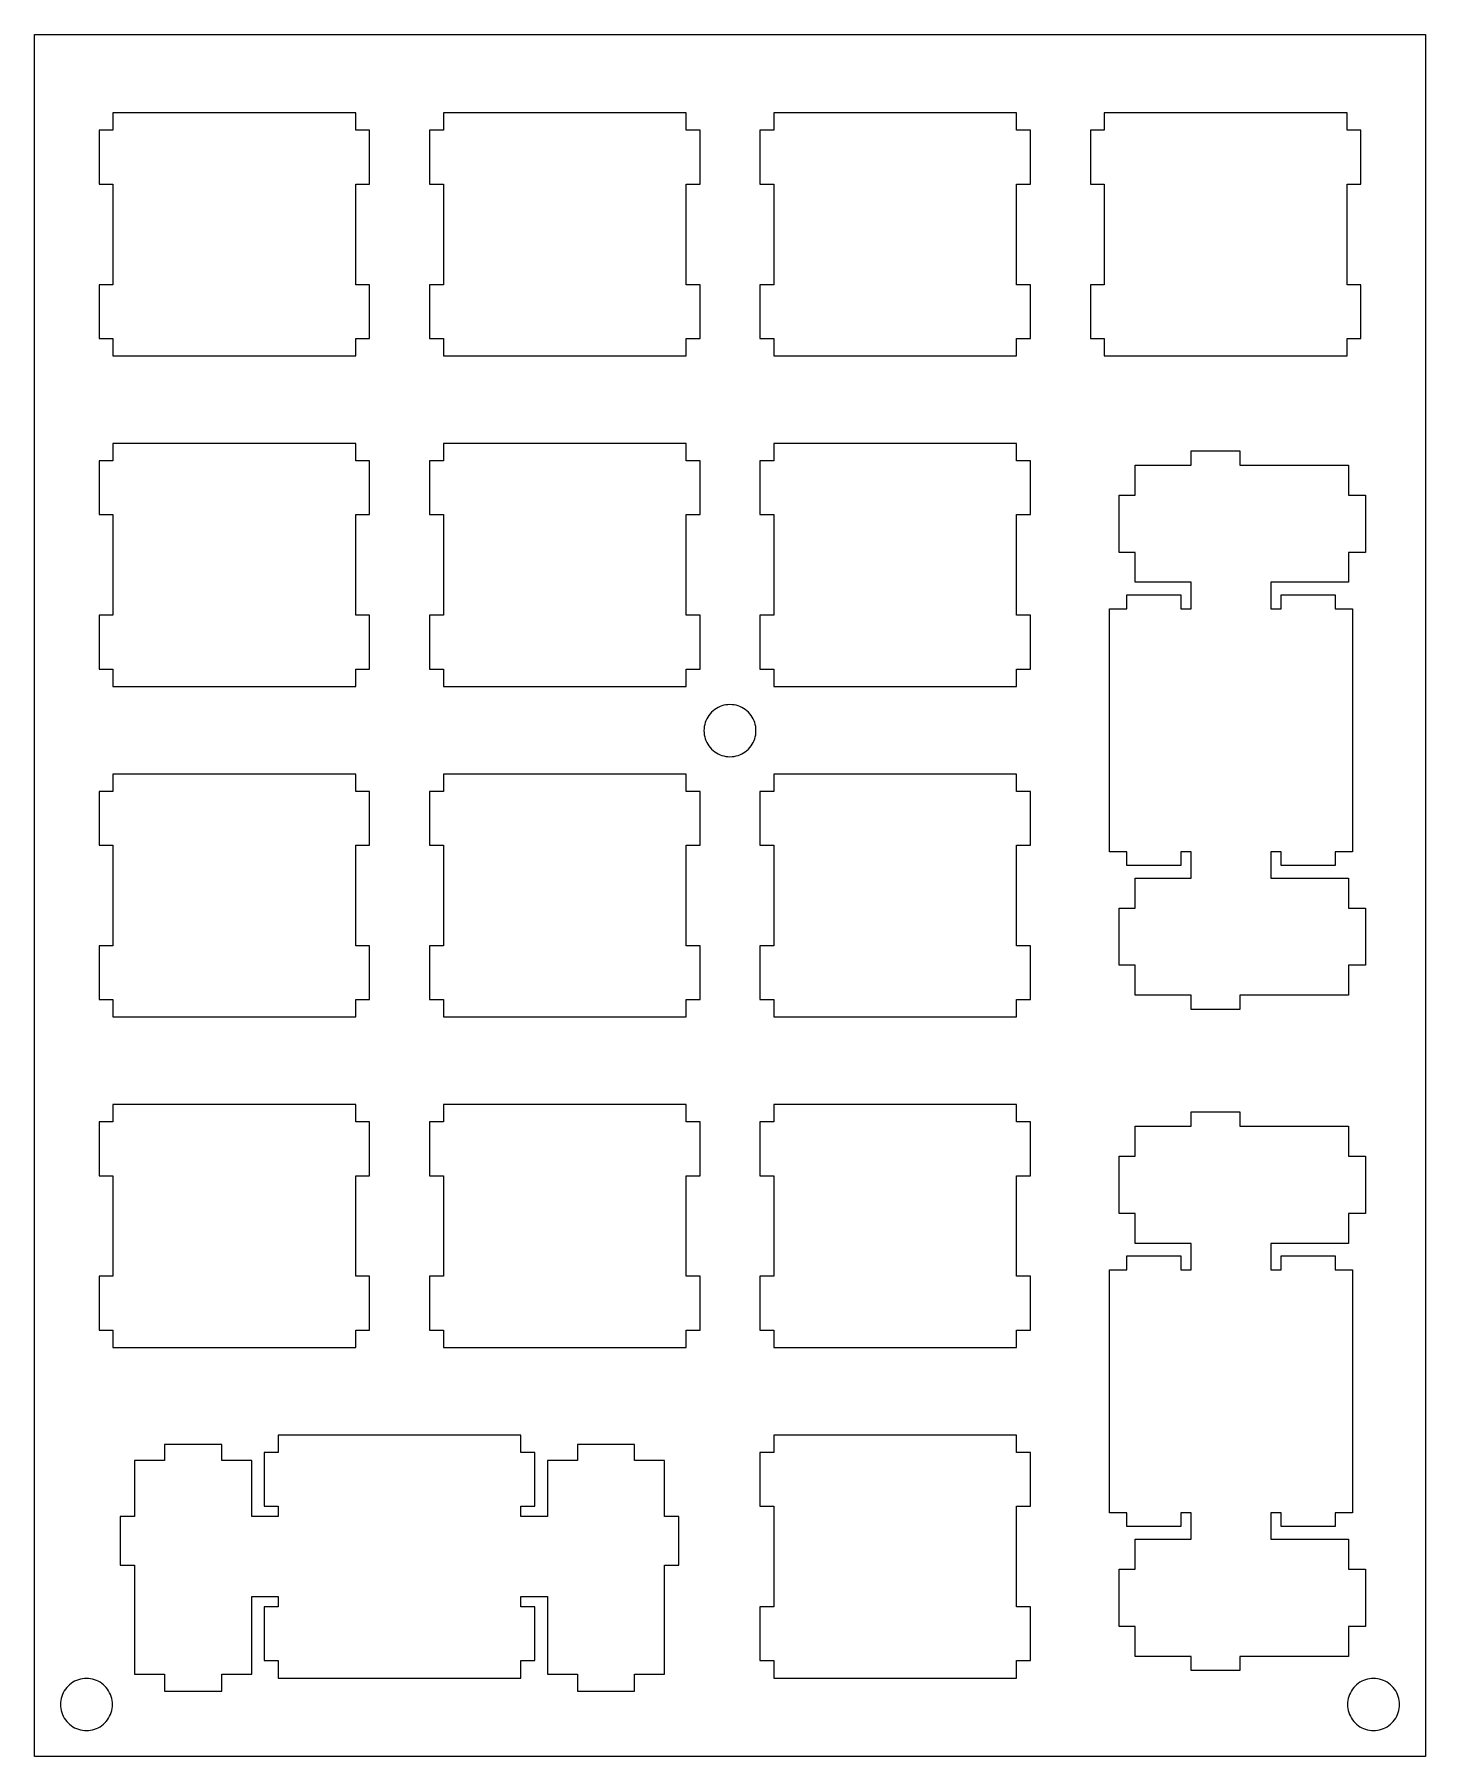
# Model space of a CAD drawing. Extents: x 0.1 to 80.3, y 197.6 to 296.9.
import ezdxf

# ---------------------------------------------------------------- set-up
doc = ezdxf.new("R2010")
doc.units = 0
doc.layers.add('Layer_1', color=7, linetype='CONTINUOUS')

msp = doc.modelspace()

# ---------------------------------------------------------------- linework, layer by layer
at = {"layer": 'Layer_1', "color": 7}
for points in [[(0.132292, 296.867708), (80.332692, 296.867708), (80.332692, 197.616944), (0.132292, 197.616944)], [(4.655006, 292.345186), (4.655006, 291.344796), (3.855753, 291.344796), (3.855753, 288.244145), (4.655006, 288.244145), (4.655006, 282.444212), (3.855753, 282.444212), (3.855753, 279.34356), (4.655006, 279.34356), (4.655006, 278.343171), (18.657312, 278.343171), (18.657312, 279.34356), (19.456513, 279.34356), (19.456513, 282.444212), (18.657312, 282.444212), (18.657312, 288.244145), (19.456513, 288.244145), (19.456513, 291.344796), (18.657312, 291.344796), (18.657312, 292.345186)], [(23.706409, 292.345186), (23.706409, 291.344796), (22.907103, 291.344796), (22.907103, 288.244145), (23.706409, 288.244145), (23.706409, 282.444212), (22.907103, 282.444212), (22.907103, 279.34356), (23.706409, 279.34356), (23.706409, 278.343171), (37.707259, 278.343171), (37.707259, 279.34356), (38.506565, 279.34356), (38.506565, 282.444212), (37.707259, 282.444212), (37.707259, 288.244145), (38.506565, 288.244145), (38.506565, 291.344796), (37.707259, 291.344796), (37.707259, 292.345186)], [(42.756567, 292.345186), (42.756567, 291.344796), (41.956997, 291.344796), (41.956997, 288.244145), (42.756567, 288.244145), (42.756567, 282.444212), (41.956997, 282.444212), (41.956997, 279.34356), (42.756567, 279.34356), (42.756567, 278.343171), (56.757259, 278.343171), (56.757259, 279.34356), (57.556565, 279.34356), (57.556565, 282.444212), (56.757259, 282.444212), (56.757259, 288.244145), (57.556565, 288.244145), (57.556565, 291.344796), (56.757259, 291.344796), (56.757259, 292.345186)], [(61.806567, 292.345186), (61.806567, 291.344796), (61.006996, 291.344796), (61.006996, 288.244145), (61.806567, 288.244145), (61.806567, 282.444212), (61.006996, 282.444212), (61.006996, 279.34356), (61.806567, 279.34356), (61.806567, 278.343171), (75.807259, 278.343171), (75.807259, 279.34356), (76.606565, 279.34356), (76.606565, 282.444212), (75.807259, 282.444212), (75.807259, 288.244145), (76.606565, 288.244145), (76.606565, 291.344796), (75.807259, 291.344796), (75.807259, 292.345186)], [(4.655006, 273.293863), (4.655006, 272.293208), (3.855753, 272.293208), (3.855753, 269.194144), (4.655006, 269.194144), (4.655006, 263.394213), (3.855753, 263.394213), (3.855753, 260.293561), (4.655006, 260.293561), (4.655006, 259.293171), (18.657312, 259.293171), (18.657312, 260.293561), (19.456513, 260.293561), (19.456513, 263.394213), (18.657312, 263.394213), (18.657312, 269.194144), (19.456513, 269.194144), (19.456513, 272.293208), (18.657312, 272.293208), (18.657312, 273.293863)], [(23.706409, 273.293863), (23.706409, 272.293208), (22.907103, 272.293208), (22.907103, 269.194144), (23.706409, 269.194144), (23.706409, 263.394213), (22.907103, 263.394213), (22.907103, 260.293561), (23.706409, 260.293561), (23.706409, 259.293171), (37.707259, 259.293171), (37.707259, 260.293561), (38.506565, 260.293561), (38.506565, 263.394213), (37.707259, 263.394213), (37.707259, 269.194144), (38.506565, 269.194144), (38.506565, 272.293208), (37.707259, 272.293208), (37.707259, 273.293863)], [(42.756567, 273.293863), (42.756567, 272.293208), (41.956997, 272.293208), (41.956997, 269.194144), (42.756567, 269.194144), (42.756567, 263.394213), (41.956997, 263.394213), (41.956997, 260.293561), (42.756567, 260.293561), (42.756567, 259.293171), (56.757259, 259.293171), (56.757259, 260.293561), (57.556565, 260.293561), (57.556565, 263.394213), (56.757259, 263.394213), (56.757259, 269.194144), (57.556565, 269.194144), (57.556565, 272.293208), (56.757259, 272.293208), (56.757259, 273.293863)], [(69.61548, 272.867883), (69.61548, 272.043971), (75.885575, 272.043971), (75.885575, 270.318888), (76.865592, 270.318888), (76.865592, 267.018211), (75.885575, 267.018211), (75.885575, 265.293127), (71.415175, 265.293127), (71.415175, 263.768863), (72.016309, 263.768863), (72.016309, 264.568169), (75.115373, 264.568169), (75.115373, 263.768863), (76.115763, 263.768863), (76.115763, 249.768171), (75.115373, 249.768171), (75.115373, 248.968601), (72.016309, 248.968601), (72.016309, 249.768171), (71.415175, 249.768171), (71.415175, 248.243641), (75.885575, 248.243641), (75.885575, 246.518561), (76.865592, 246.518561), (76.865592, 243.217881), (75.885575, 243.217881), (75.885575, 241.493061), (69.61548, 241.493061), (69.61548, 240.668881), (66.815394, 240.668881), (66.815394, 241.493061), (63.585625, 241.493061), (63.585625, 243.217881), (62.666198, 243.217881), (62.666198, 246.518561), (63.585625, 246.518561), (63.585625, 248.243641), (66.815394, 248.243641), (66.815394, 249.768171), (66.216113, 249.768171), (66.216113, 248.968601), (63.115725, 248.968601), (63.115725, 249.768171), (62.115071, 249.768171), (62.115071, 263.768863), (63.115725, 263.768863), (63.115725, 264.568169), (66.216113, 264.568169), (66.216113, 263.768863), (66.815394, 263.768863), (66.815394, 265.293127), (63.585625, 265.293127), (63.585625, 267.018211), (62.666198, 267.018211), (62.666198, 270.318888), (63.585625, 270.318888), (63.585625, 272.043971), (66.815394, 272.043971), (66.815394, 272.867883)], [(4.655006, 254.243861), (4.655006, 253.243211), (3.855753, 253.243211), (3.855753, 250.144141), (4.655006, 250.144141), (4.655006, 244.344211), (3.855753, 244.344211), (3.855753, 241.243561), (4.655006, 241.243561), (4.655006, 240.243171), (18.657312, 240.243171), (18.657312, 241.243561), (19.456513, 241.243561), (19.456513, 244.344211), (18.657312, 244.344211), (18.657312, 250.144141), (19.456513, 250.144141), (19.456513, 253.243211), (18.657312, 253.243211), (18.657312, 254.243861)], [(23.706409, 254.243861), (23.706409, 253.243211), (22.907103, 253.243211), (22.907103, 250.144141), (23.706409, 250.144141), (23.706409, 244.344211), (22.907103, 244.344211), (22.907103, 241.243561), (23.706409, 241.243561), (23.706409, 240.243171), (37.707259, 240.243171), (37.707259, 241.243561), (38.506565, 241.243561), (38.506565, 244.344211), (37.707259, 244.344211), (37.707259, 250.144141), (38.506565, 250.144141), (38.506565, 253.243211), (37.707259, 253.243211), (37.707259, 254.243861)], [(42.756567, 254.243861), (42.756567, 253.243211), (41.956997, 253.243211), (41.956997, 250.144141), (42.756567, 250.144141), (42.756567, 244.344211), (41.956997, 244.344211), (41.956997, 241.243561), (42.756567, 241.243561), (42.756567, 240.243171), (56.757259, 240.243171), (56.757259, 241.243561), (57.556565, 241.243561), (57.556565, 244.344211), (56.757259, 244.344211), (56.757259, 250.144141), (57.556565, 250.144141), (57.556565, 253.243211), (56.757259, 253.243211), (56.757259, 254.243861)], [(4.655006, 235.193861), (4.655006, 234.193211), (3.855753, 234.193211), (3.855753, 231.094141), (4.655006, 231.094141), (4.655006, 225.295011), (3.855753, 225.295011), (3.855753, 222.194091), (4.655006, 222.194091), (4.655006, 221.193961), (18.657312, 221.193961), (18.657312, 222.194091), (19.456513, 222.194091), (19.456513, 225.295011), (18.657312, 225.295011), (18.657312, 231.094141), (19.456513, 231.094141), (19.456513, 234.193211), (18.657312, 234.193211), (18.657312, 235.193861)], [(23.706409, 235.193861), (23.706409, 234.193211), (22.907103, 234.193211), (22.907103, 231.094141), (23.706409, 231.094141), (23.706409, 225.295011), (22.907103, 225.295011), (22.907103, 222.194091), (23.706409, 222.194091), (23.706409, 221.193961), (37.707259, 221.193961), (37.707259, 222.194091), (38.506565, 222.194091), (38.506565, 225.295011), (37.707259, 225.295011), (37.707259, 231.094141), (38.506565, 231.094141), (38.506565, 234.193211), (37.707259, 234.193211), (37.707259, 235.193861)], [(42.756567, 235.193861), (42.756567, 234.193211), (41.956997, 234.193211), (41.956997, 231.094141), (42.756567, 231.094141), (42.756567, 225.295011), (41.956997, 225.295011), (41.956997, 222.194091), (42.756567, 222.194091), (42.756567, 221.193961), (56.757259, 221.193961), (56.757259, 222.194091), (57.556565, 222.194091), (57.556565, 225.295011), (56.757259, 225.295011), (56.757259, 231.094141), (57.556565, 231.094141), (57.556565, 234.193211), (56.757259, 234.193211), (56.757259, 235.193861)], [(69.61548, 234.767881), (69.61548, 233.943971), (75.885575, 233.943971), (75.885575, 232.218621), (76.865592, 232.218621), (76.865592, 228.917151), (75.885575, 228.917151), (75.885575, 227.192071), (71.415175, 227.192071), (71.415175, 225.668071), (72.016309, 225.668071), (72.016309, 226.467111), (75.115373, 226.467111), (75.115373, 225.668071), (76.115763, 225.668071), (76.115763, 211.668961), (75.115373, 211.668961), (75.115373, 210.867281), (72.016309, 210.867281), (72.016309, 211.668961), (71.415175, 211.668961), (71.415175, 210.144961), (75.885575, 210.144961), (75.885575, 208.417241), (76.865592, 208.417241), (76.865592, 205.117881), (75.885575, 205.117881), (75.885575, 203.392801), (69.61548, 203.392801), (69.61548, 202.567301), (66.815394, 202.567301), (66.815394, 203.392801), (63.585625, 203.392801), (63.585625, 205.117881), (62.666198, 205.117881), (62.666198, 208.417241), (63.585625, 208.417241), (63.585625, 210.144961), (66.815394, 210.144961), (66.815394, 211.668961), (66.216113, 211.668961), (66.216113, 210.867281), (63.115725, 210.867281), (63.115725, 211.668961), (62.115071, 211.668961), (62.115071, 225.668071), (63.115725, 225.668071), (63.115725, 226.467111), (66.216113, 226.467111), (66.216113, 225.668071), (66.815394, 225.668071), (66.815394, 227.192071), (63.585625, 227.192071), (63.585625, 228.917151), (62.666198, 228.917151), (62.666198, 232.218621), (63.585625, 232.218621), (63.585625, 233.943971), (66.815394, 233.943971), (66.815394, 234.767881)], [(14.181409, 216.143071), (14.181409, 215.142941), (13.382102, 215.142941), (13.382102, 212.044671), (14.181409, 212.044671), (14.181409, 211.444071), (12.657303, 211.444071), (12.657303, 214.671991), (10.932008, 214.671991), (10.932008, 215.592741), (7.631568, 215.592741), (7.631568, 214.671991), (5.906273, 214.671991), (5.906273, 211.444071), (5.082202, 211.444071), (5.082202, 208.642131), (5.906273, 208.642131), (5.906273, 202.374151), (7.631568, 202.374151), (7.631568, 201.392551), (10.932008, 201.392551), (10.932008, 202.374151), (12.657303, 202.374151), (12.657303, 206.842961), (14.181409, 206.842961), (14.181409, 206.245011), (13.382102, 206.245011), (13.382102, 203.144091), (14.181409, 203.144091), (14.181409, 202.143961), (28.182259, 202.143961), (28.182259, 203.144091), (28.981565, 203.144091), (28.981565, 206.245011), (28.182259, 206.245011), (28.182259, 206.842961), (29.706524, 206.842961), (29.706524, 202.374151), (31.431607, 202.374151), (31.431607, 201.392551), (34.73202, 201.392551), (34.73202, 202.374151), (36.457367, 202.374151), (36.457367, 208.642131), (37.28128, 208.642131), (37.28128, 211.444071), (36.457367, 211.444071), (36.457367, 214.671991), (34.73202, 214.671991), (34.73202, 215.592741), (31.431607, 215.592741), (31.431607, 214.671991), (29.706524, 214.671991), (29.706524, 211.444071), (28.182259, 211.444071), (28.182259, 212.044671), (28.981565, 212.044671), (28.981565, 215.142941), (28.182259, 215.142941), (28.182259, 216.143071)], [(42.756567, 216.143071), (42.756567, 215.142941), (41.956997, 215.142941), (41.956997, 212.044671), (42.756567, 212.044671), (42.756567, 206.245011), (41.956997, 206.245011), (41.956997, 203.144091), (42.756567, 203.144091), (42.756567, 202.143961), (56.757259, 202.143961), (56.757259, 203.144091), (57.556565, 203.144091), (57.556565, 206.245011), (56.757259, 206.245011), (56.757259, 212.044671), (57.556565, 212.044671), (57.556565, 215.142941), (56.757259, 215.142941), (56.757259, 216.143071)]]:
    msp.add_lwpolyline(points, close=True, dxfattribs=at)
for points in [[(40.11338, 258.238542), (39.996434, 258.224782), (39.881605, 258.203084), (39.767305, 258.169748), (39.657238, 258.13006), (39.55114, 258.080323), (39.447688, 258.022381), (39.350058, 257.957817), (39.257717, 257.884789), (39.170937, 257.804624), (39.090764, 257.717845), (39.017745, 257.625502), (38.95318, 257.527872), (38.894972, 257.424419), (38.845494, 257.316731), (38.804227, 257.208251), (38.772732, 257.093421), (38.748926, 256.977801), (38.736484, 256.862181), (38.731188, 256.743381), (38.736497, 256.625111), (38.748928, 256.507901), (38.772734, 256.393601), (38.804226, 256.279301), (38.845492, 256.168971), (38.894977, 256.063141), (38.953184, 255.959681), (39.017742, 255.861481), (39.09076, 255.769221), (39.170935, 255.682381), (39.257714, 255.602801), (39.350057, 255.529761), (39.447687, 255.464641), (39.55114, 255.406951), (39.657238, 255.357471), (39.767305, 255.315991), (39.881605, 255.284151), (39.996434, 255.262201), (40.11338, 255.248441), (40.231913, 255.242481)], [(40.350182, 255.248481), (40.466334, 255.262281), (40.581957, 255.284241), (40.696257, 255.316001), (40.805265, 255.357451), (40.912422, 255.406991), (41.015874, 255.464671), (41.114034, 255.529751), (41.206104, 255.602741), (41.292889, 255.682361), (41.372792, 255.769201), (41.445827, 255.861481), (41.510912, 255.959721), (41.568589, 256.063141), (41.618068, 256.168971), (41.658015, 256.279301), (41.691087, 256.393601), (41.71331, 256.507901), (41.727075, 256.625111), (41.731274, 256.743381), (41.727107, 256.862181), (41.713314, 256.977801), (41.691085, 257.093421), (41.65802, 257.208251), (41.618067, 257.316731), (41.568585, 257.424419), (41.510908, 257.527871), (41.445819, 257.625501), (41.372792, 257.717842), (41.292897, 257.804622), (41.206112, 257.884795), (41.114039, 257.957824), (41.015874, 258.022379), (40.912422, 258.080317), (40.805265, 258.130061), (40.696257, 258.169753), (40.581957, 258.20309), (40.466334, 258.224788), (40.350182, 258.238544), (40.231913, 258.243042), (40.11338, 258.23854)], [(40.231913, 255.242931), (40.350182, 255.248931)], [(3.013769, 202.114861), (2.896638, 202.098961), (2.780883, 202.077791), (2.667877, 202.046021), (2.556267, 202.003771), (2.450146, 201.953441), (2.348178, 201.895261), (2.250338, 201.831761), (2.156628, 201.757661), (2.071197, 201.678271), (1.991265, 201.593601), (1.918228, 201.498431), (1.852086, 201.400481), (1.794207, 201.297301), (1.745976, 201.191461), (1.704638, 201.080341), (1.672937, 200.969211), (1.649506, 200.852801), (1.635727, 200.736381), (1.630217, 200.617321), (1.635728, 200.500901), (1.649506, 200.381841), (1.672938, 200.268071), (1.704638, 200.154301), (1.745975, 200.043171), (1.794207, 199.937341), (1.852087, 199.834151), (1.918228, 199.736251), (1.991265, 199.643661), (2.071197, 199.556351), (2.156627, 199.476941), (2.250338, 199.405561), (2.348178, 199.339431), (2.450146, 199.281181), (2.556267, 199.233571), (2.667877, 199.191251), (2.780883, 199.159511), (2.896638, 199.135661), (3.013769, 199.122451), (3.1309, 199.117421)], [(3.132276, 202.117511), (3.013769, 202.114511)], [(3.248031, 199.122421), (3.365162, 199.135621), (3.482293, 199.159451), (3.595297, 199.191161), (3.705522, 199.233511), (3.811647, 199.281151), (3.915019, 199.339371), (4.012835, 199.405481), (4.105202, 199.476931), (4.191985, 199.556361), (4.271916, 199.643641), (4.344941, 199.736251), (4.409711, 199.834161), (4.467602, 199.937341), (4.517211, 200.043171), (4.55719, 200.154301), (4.590262, 200.268071), (4.612302, 200.381841), (4.62606, 200.500901), (4.63156, 200.617321), (4.626064, 200.736381), (4.612303, 200.852801), (4.590262, 200.969211), (4.557189, 201.080341), (4.51721, 201.191461), (4.467602, 201.297301), (4.409711, 201.400491), (4.344941, 201.498391), (4.271916, 201.593581), (4.191985, 201.678331), (4.105202, 201.757701), (4.012836, 201.831771), (3.91502, 201.895261), (3.811647, 201.953461), (3.705522, 202.003761), (3.595297, 202.046041), (3.482293, 202.077871), (3.365162, 202.099021), (3.248031, 202.114891), (3.132276, 202.117861)], [(77.214313, 202.114861), (77.097367, 202.098961), (76.981215, 202.077791), (76.868238, 202.046021), (76.758436, 202.003771), (76.652073, 201.953441), (76.548621, 201.895261), (76.450721, 201.831761), (76.357065, 201.757661), (76.271863, 201.678271), (76.191697, 201.593601), (76.118668, 201.498431), (76.053583, 201.400481), (75.995906, 201.297301), (75.946427, 201.191461), (75.905159, 201.080341), (75.873404, 200.969211), (75.851174, 200.852801), (75.836099, 200.736381), (75.832098, 200.617321), (75.836129, 200.500901), (75.851178, 200.381841), (75.873409, 200.268071), (75.905154, 200.154301), (75.946424, 200.043171), (75.995909, 199.937341), (76.053587, 199.834151), (76.118676, 199.736251), (76.191703, 199.643661), (76.271868, 199.556351), (76.357067, 199.476941), (76.450723, 199.405561), (76.548625, 199.339431), (76.652073, 199.281181), (76.758436, 199.233571), (76.868238, 199.191251), (76.981215, 199.159511), (77.097367, 199.135661), (77.214313, 199.122451), (77.332582, 199.117421)], [(77.332582, 202.117511), (77.214313, 202.114511)], [(77.450057, 199.122421), (77.567267, 199.135621), (77.68289, 199.159451), (77.795867, 199.191161), (77.905934, 199.233511), (78.012032, 199.281151), (78.115484, 199.339371), (78.213374, 199.405481), (78.306779, 199.476931), (78.392237, 199.556361), (78.472408, 199.643641), (78.545437, 199.736251), (78.609992, 199.834161), (78.6682, 199.937341), (78.717678, 200.043171), (78.758685, 200.154301), (78.790696, 200.268071), (78.81398, 200.381841), (78.828004, 200.500901), (78.832007, 200.617321), (78.827975, 200.736381), (78.813987, 200.852801), (78.790704, 200.969211), (78.75869, 201.080341), (78.717676, 201.191461), (78.668195, 201.297301), (78.609988, 201.400491), (78.54543, 201.498391), (78.472402, 201.593581), (78.392237, 201.678331), (78.306778, 201.757701), (78.213377, 201.831771), (78.115489, 201.895261), (78.012032, 201.953461), (77.905934, 202.003761), (77.795867, 202.046041), (77.68289, 202.077821), (77.567267, 202.099021), (77.450057, 202.114891), (77.332582, 202.117861)], [(3.1309, 199.117131), (3.248031, 199.122131)], [(77.332582, 199.117131), (77.450057, 199.122131)]]:
    msp.add_lwpolyline(points, dxfattribs=at)

doc.saveas('drawing.dxf')
